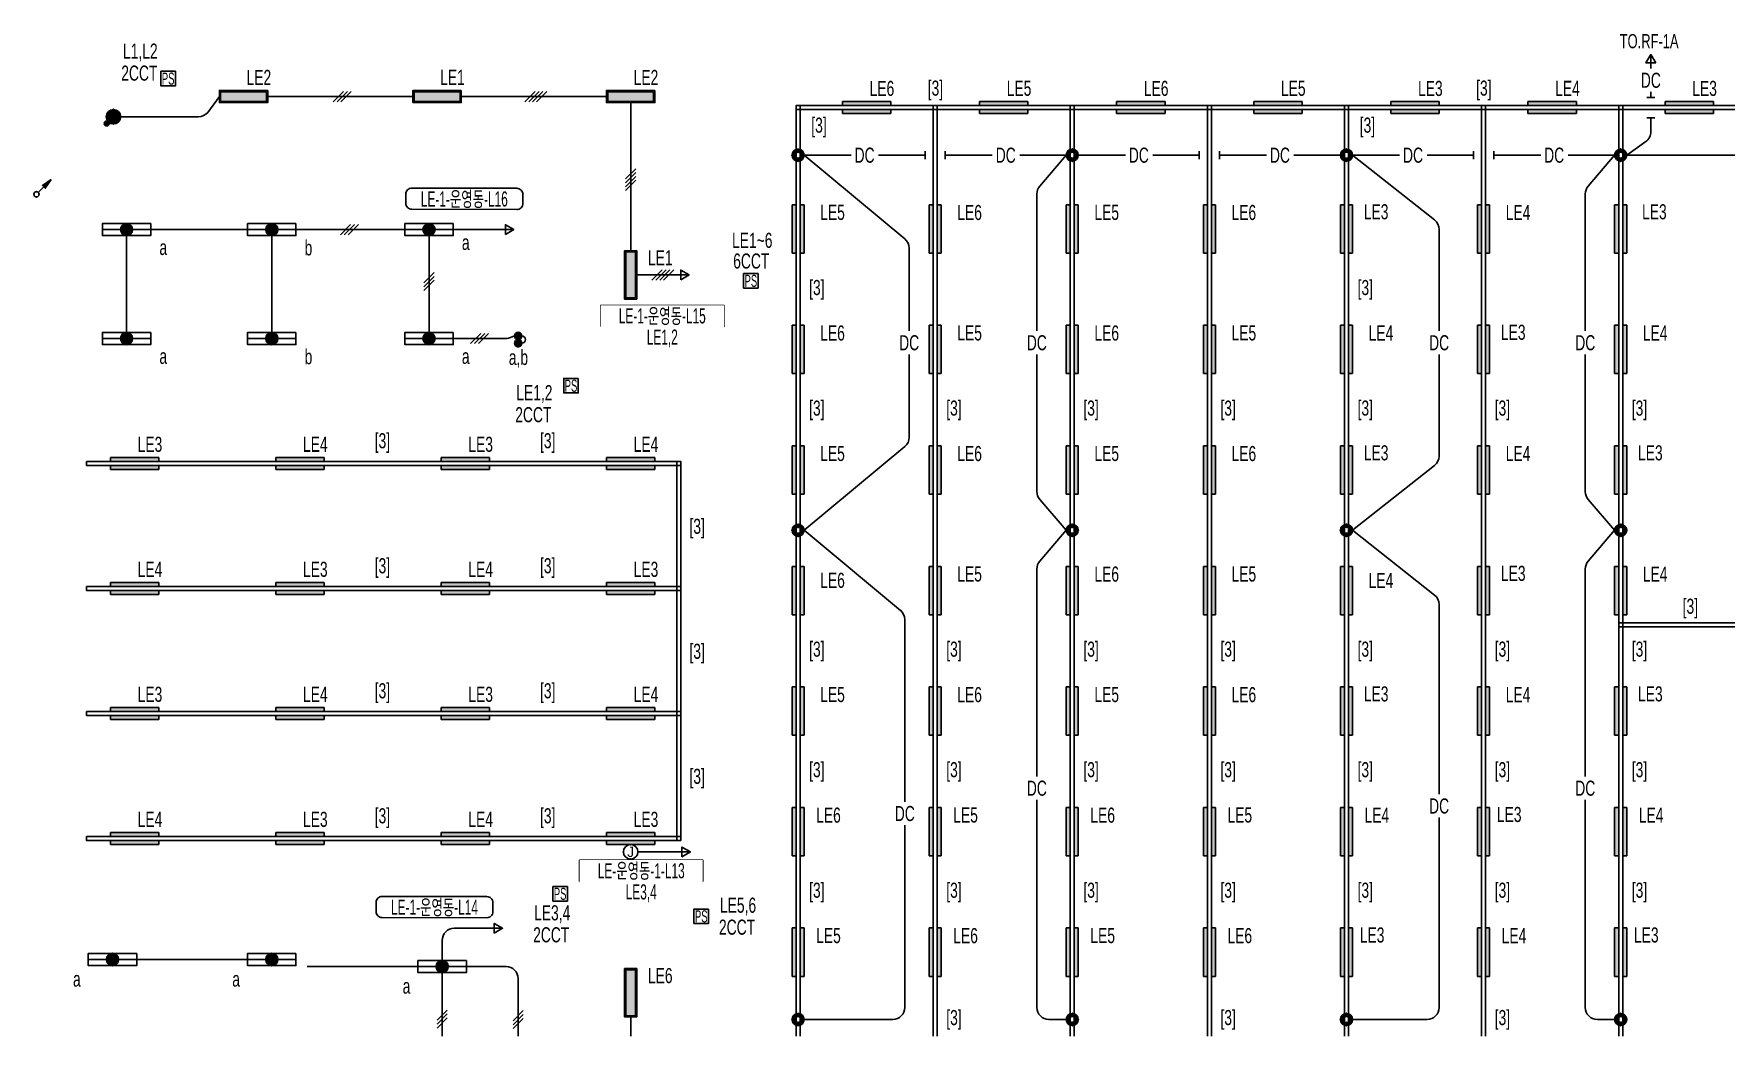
# Model space of a CAD drawing. Header units: millimetres. Extents: x 86947 to 500447, y -530175 to 1059536.
# Drawn here: x 266850 to 308816, y -348850 to -323995 of the extents above; entities that cross this region are included whole.
import ezdxf
from ezdxf.enums import TextEntityAlignment as Align

# ---------------------------------------------------------------- set-up
doc = ezdxf.new("R2010")
doc.units = ezdxf.units.MM
doc.header["$LTSCALE"] = 150
doc.set_wipeout_variables(frame=1)
for name, color, linetype in [('------01 Distribution Panel', 3, 'Continuous'), ('------03 Lighting Fixture', 3, 'Continuous'), ('------04 Lighting Switch', 2, 'Continuous'), ('------04 Number of Strands (가닥수)', 1, 'Continuous'), ('-----20 General Symbol', 3, 'Continuous'), ('-----21 Embeded Wire in Ceiling or Wall', 4, 'Continuous'), ('-----25 Emergency Lighting Embeded Wire in Ceiling or Wall', 1, 'Continuous'), ('-----28 Race Way', 1, 'Continuous')]:
    doc.layers.add(name, color=color, linetype=linetype)
doc.styles.add('ELEC', font='')
doc.styles.get('ELEC').set_extended_font_data('Dotum')

# ---------------------------------------------------------------- blocks, each defined once
blk = doc.blocks.new('*U15')
blk.add_lwpolyline([(150, 0), (-150, 0), (-150, -300), (150, -300)], close=True)
at = {"style": 'ELEC', "width": 0.6}
blk.add_text('PS', height=250, dxfattribs=at).set_placement((0, -150), align=Align.MIDDLE)
blk = doc.blocks.new('*U13')
h = blk.add_hatch(color=256)
edge = h.paths.add_edge_path()
edge.add_arc((-75, -75), 75, 0, 360)
h = blk.add_hatch(color=256)
edge = h.paths.add_edge_path()
edge.add_arc((75, -75), 75, 0, 360)
for centre in [(-75, -75), (75, -75)]:
    blk.add_circle(centre, 75)
blk.add_arc((0, 0), 75, 0, 180)
blk.add_point((150, -75))
blk = doc.blocks.new('D01')
at = {"linetype": 'Continuous'}
blk.add_circle((0, 0), 150, dxfattribs=at)
for p in [(-150, 0), (0, 150), (150, 0), (0, -150)]:
    blk.add_point(p)
blk = doc.blocks.new('E05')
blk.add_hatch(color=256).paths.add_polyline_path([(106, 106), (106, 106, 0.668179), (-150, 0, 1), (150, 0, 0.198912)])
h = blk.add_hatch(color=256)
edge = h.paths.add_edge_path()
edge.add_arc((141, 141), 50, 0, 360)
blk.add_circle((141, 141), 50)
blk.add_blockref('D01', (0, 0))
blk = doc.blocks.new('E17')
h = blk.add_hatch(color=256)
h.paths.add_polyline_path([(600, 100), (-600, 100), (-600, 0), (600, 0)])
h.paths.add_polyline_path([(600, -100), (-600, -100), (-600, -200), (600, -200)])
for p, q in [((-600, 100), (600, 100)), ((-600, 100), (-600, 0)), ((600, 100), (600, 0)), ((600, 100), (600, 0)), ((-600, -100), (-600, -200)), ((-600, -200), (600, -200)), ((600, -100), (600, -200))]:
    blk.add_line(p, q)
blk = doc.blocks.new('E16')
at = {"linetype": 'Continuous'}
h = blk.add_hatch(color=256, dxfattribs=at)
h.dxf.hatch_style = 1
h.paths.add_polyline_path([(570, -120), (570, 120), (-570, 120), (-570, -120)])
blk.add_lwpolyline([(600, 150), (-600, 150), (-600, -150), (600, -150)], close=True, dxfattribs=at)
at = {"color": 1, "linetype": 'Continuous'}
blk.add_lwpolyline([(570, 120), (-570, 120), (-570, -120), (570, -120)], close=True, dxfattribs=at)
blk = doc.blocks.new('D14')
at = {"linetype": 'Continuous'}
for p, q in [((-150, 0), (-600, 0)), ((150, 0), (600, 0))]:
    blk.add_line(p, q, dxfattribs=at)
blk.add_lwpolyline([(600, 150), (-600, 150), (-600, -150), (600, -150)], close=True, dxfattribs=at)
blk.add_circle((0, 0), 150, dxfattribs=at)
for p in [(-150, 0), (0, 150), (150, 0), (0, -150)]:
    blk.add_point(p)
blk = doc.blocks.new('E14')
blk.add_hatch(color=256).paths.add_polyline_path([(-150, 0, 1), (150, 0, 1)])
blk.add_blockref('D14', (0, 0))
blk = doc.blocks.new('O04')
blk.add_circle((0, 0), 150)
for p in [(-150, 0), (0, 150), (150, 0), (0, -150)]:
    blk.add_point(p)
at = {"style": 'ELEC'}
blk.add_text('J', height=214, dxfattribs=at).set_placement((0, 0), align=Align.MIDDLE)
blk = doc.blocks.new('O07')
blk.add_lwpolyline([(0, -100), (173, 0), (0, 100)], close=True)
blk = doc.blocks.new('*U47')
at = {"color": 0}
for p, q in [((-226, -106), (-14, 106)), ((-146, -106), (66, 106)), ((-66, -106), (146, 106)), ((14, -106), (226, 106))]:
    blk.add_line(p, q, dxfattribs=at)
blk = doc.blocks.new('*U44')
at = {"color": 0}
for p, q in [((-186, -106), (26, 106)), ((-106, -106), (106, 106)), ((-26, -106), (186, 106))]:
    blk.add_line(p, q, dxfattribs=at)
blk = doc.blocks.new('E01')
h = blk.add_hatch(color=256)
edge = h.paths.add_edge_path(flags=17)
edge.add_arc((0, 0), 75, 0, 360)
edge = h.paths.add_edge_path()
edge.add_arc((0, 0), 150, 0, 360)
blk.add_blockref('D01', (0, 0))
at = {"xscale": 0.5, "yscale": 0.5, "zscale": 0.5}
blk.add_blockref('D01', (0, 0), dxfattribs=at)
blk = doc.blocks.new('O01')
blk.add_hatch(color=256).paths.add_polyline_path([(-149, -218), (-218, -149), (-368, -368)])
blk.add_line((-46, -46), (-184, -184))
blk.add_lwpolyline([(-368, -368), (-149, -218), (-218, -149), (-368, -368)])
blk.add_circle((0, 0), 65)
for p in [(-65, 0), (-65, 0), (0, 65), (0, 65), (65, 0), (65, 0), (0, -65), (0, -65)]:
    blk.add_point(p)

msp = doc.modelspace()

# ---------------------------------------------------------------- linework, layer by layer
at = {"layer": '------01 Distribution Panel', "color": 1, "elevation": 0}
for points in [[(280907, -331253), (283962, -331253), (283962, -330728), (280907, -330728)], [(280384, -345011), (283439, -345011), (283439, -344486), (280384, -344486)]]:
    msp.add_lwpolyline(points, close=True, dxfattribs=at)
at = {"layer": '-----21 Embeded Wire in Ceiling or Wall'}
for p, q in [((278770, -331487), (278673, -331527)), ((277250, -331550), (278559, -331550))]:
    msp.add_line(p, q, dxfattribs=at)
at = {"layer": '-----21 Embeded Wire in Ceiling or Wall', "elevation": 0}
for points in [[(269005, -326050), (270934, -326050, 0.222238), (271164, -325942), (271450, -325550)], [(276975, -346975), (276975, -346475, -0.414214), (277275, -346175), (278475, -346175)], [(277575, -347125), (278560, -347125, -0.414214), (278860, -347425), (278860, -348850)]]:
    msp.add_lwpolyline(points, format="xyb", dxfattribs=at)
for points in [[(272650, -325550), (276250, -325550)], [(277450, -325550), (281050, -325550)], [(281650, -325700), (281650, -329375)], [(269150, -331400), (269150, -329000)], [(269750, -328850), (272150, -328850)], [(272750, -329000), (272750, -331400)], [(273350, -328850), (276050, -328850)], [(276650, -328875), (276650, -331400)], [(277250, -328850), (278750, -328850)], [(281800, -329975), (283100, -329975)], [(281830, -344280), (283130, -344280)], [(273625, -347125), (276375, -347125)], [(276975, -347275), (276975, -348850)], [(281650, -348375), (281650, -348850)]]:
    msp.add_lwpolyline(points, dxfattribs=at)
at = {"layer": '-----21 Embeded Wire in Ceiling or Wall'}
msp.add_lwpolyline([(269400, -346950), (272150, -346950)], dxfattribs=at)
msp.add_arc((278559, -331250), 300, 270, 292.3475, dxfattribs=at)
at = {"layer": '-----25 Emergency Lighting Embeded Wire in Ceiling or Wall'}
for p, q in [((306948, -324855), (306948, -324510)), ((306848, -325574), (307048, -325574)), ((306948, -325574), (306948, -325437)), ((306848, -326074), (307048, -326074)), ((306948, -326424), (306948, -326074)), ((288951, -327104), (288951, -326904)), ((289451, -327104), (289451, -326904)), ((295751, -327104), (295751, -326904)), ((296251, -327104), (296251, -326904)), ((302551, -327104), (302551, -326904)), ((303051, -327104), (303051, -326904)), ((306351, -327004), (306823, -326668)), ((285951, -327004), (288448, -329079)), ((285951, -327004), (287118, -327004)), ((287798, -327004), (288951, -327004)), ((289451, -327004), (290618, -327004)), ((291298, -327004), (292451, -327004)), ((292451, -327004), (291795, -327769)), ((292751, -327004), (293918, -327004)), ((294598, -327004), (295751, -327004)), ((296251, -327004), (297418, -327004)), ((298098, -327004), (299251, -327004)), ((299551, -327004), (300718, -327004)), ((299551, -327004), (301584, -328610)), ((301398, -327004), (302551, -327004)), ((303051, -327004), (304218, -327004)), ((304898, -327004), (306051, -327004)), ((306051, -327004), (305395, -327769)), ((306351, -327004), (309268, -327004)), ((291722, -327965), (291722, -331364)), ((305322, -327965), (305322, -331364)), ((301698, -328845), (301698, -331364)), ((288556, -331364), (288556, -329310)), ((288556, -334000), (288556, -331946)), ((291722, -331946), (291722, -335345)), ((301698, -331946), (301698, -334464)), ((305322, -331946), (305322, -335345)), ((285951, -336306), (288448, -334231)), ((299551, -336306), (301584, -334700)), ((292451, -336306), (291795, -335540)), ((306051, -336306), (305395, -335540)), ((285951, -336306), (288340, -338291)), ((292451, -336306), (291795, -337071)), ((299551, -336306), (301584, -337911)), ((306051, -336306), (305395, -337071)), ((291722, -337266), (291722, -342411)), ((305322, -337266), (305322, -342411)), ((301698, -338147), (301698, -342851)), ((288448, -338521), (288448, -343038)), ((291722, -342992), (291722, -348136)), ((305322, -342992), (305322, -348136)), ((288448, -343620), (288448, -348136)), ((301698, -343432), (301698, -348136)), ((285951, -348436), (288148, -348436)), ((292451, -348436), (292022, -348436)), ((299551, -348436), (301398, -348436)), ((306051, -348436), (305622, -348436))]:
    msp.add_line(p, q, dxfattribs=at)
for centre, start, end in [((306648, -326424), 305.4863, 0), ((292022, -327965), 139.3788, 180), ((305622, -327965), 139.3788, 180), ((301398, -328845), 0, 51.6945), ((288256, -329310), 0, 50.2741), ((288256, -334000), 309.7259, 0), ((301398, -334464), 308.3055, 0), ((292022, -335345), 180, 220.6212), ((305622, -335345), 180, 220.6212), ((292022, -337266), 139.3788, 180), ((305622, -337266), 139.3788, 180), ((301398, -338147), 0, 51.6945), ((288148, -338521), 0, 50.2741), ((288148, -348136), 270, 0), ((292022, -348136), 180, 270), ((301398, -348136), 270, 0), ((305622, -348136), 180, 270)]:
    msp.add_arc(centre, 300, start, end, dxfattribs=at)
at = {"layer": '-----28 Race Way', "elevation": 0}
for points in [[(285751, -348850), (285751, -325774), (285851, -325774), (285851, -348850)], [(289151, -348850), (289151, -325774), (289251, -325774), (289251, -348850)], [(292551, -348850), (292551, -325774), (292651, -325774), (292651, -348850)], [(295951, -348850), (295951, -325774), (296051, -325774), (296051, -348850)], [(299351, -348850), (299351, -325774), (299451, -325774), (299451, -348850)], [(302751, -348850), (302751, -325774), (302851, -325774), (302851, -348850)], [(306151, -348850), (306151, -325774), (306251, -325774), (306251, -348850)]]:
    msp.add_lwpolyline(points, dxfattribs=at)
for points in [[(285751, -325774), (325801, -325774), (325801, -325874), (285751, -325874)], [(268156, -334600), (282894, -334600), (282894, -334700), (268156, -334700)], [(282894, -334600), (282894, -344000), (282794, -344000), (282794, -334600)], [(268156, -337700), (282894, -337700), (282894, -337800), (268156, -337800)], [(306151, -338600), (309651, -338600), (309651, -338700), (306151, -338700)], [(268156, -340800), (282894, -340800), (282894, -340900), (268156, -340900)], [(268156, -343900), (282894, -343900), (282894, -344000), (268156, -344000)]]:
    msp.add_lwpolyline(points, close=True, dxfattribs=at)
at = {"color": 1, "linetype": 'Continuous', "elevation": 0}
for points in [[(276075, -328196, 0.414214), (276225, -328346), (278825, -328351, 0.414214), (278975, -328201), (278975, -327976, 0.414214), (278825, -327826), (276225, -327821, 0.414214), (276075, -327971)], [(275336, -345759, 0.414214), (275486, -345909), (278086, -345914, 0.414214), (278236, -345764), (278236, -345539, 0.414214), (278086, -345389), (275486, -345384, 0.414214), (275336, -345534)]]:
    msp.add_lwpolyline(points, format="xyb", close=True, dxfattribs=at)

# ---------------------------------------------------------------- block references
at = {"layer": '------03 Lighting Fixture'}
for name, p in [('E16', (272050, -325550)), ('E16', (276850, -325550)), ('E16', (281650, -325550)), ('E01', (285801, -327004)), ('E01', (292601, -327004)), ('E01', (299401, -327004)), ('E01', (306201, -327004)), ('E14', (269150, -328850)), ('E14', (272750, -328850)), ('E14', (276650, -328850)), ('E14', (269150, -331550)), ('E14', (272750, -331550)), ('E14', (276650, -331550)), ('E01', (285801, -336306)), ('E01', (292601, -336306)), ('E01', (299401, -336306)), ('E01', (306201, -336306)), ('E14', (268800, -346950)), ('E14', (272750, -346950)), ('E14', (276975, -347125)), ('E01', (285801, -348436)), ('E01', (292601, -348436)), ('E01', (299401, -348436)), ('E01', (306201, -348436))]:
    msp.add_blockref(name, p, dxfattribs=at)
at = {"layer": '------03 Lighting Fixture', "xscale": 1.2, "yscale": 1.2, "zscale": 1.2, "rotation": 180}
msp.add_blockref('E05', (268825, -326050), dxfattribs=at)
at = {"layer": '------03 Lighting Fixture', "color": 3}
for p, rotation in [((287501, -325874), 180), ((290901, -325874), 180), ((294301, -325874), 180), ((297701, -325874), 180), ((301101, -325874), 180), ((304501, -325874), 180), ((307901, -325874), 180), ((285751, -328833), 89.99999999999999), ((289151, -328833), 89.99999999999999), ((292551, -328833), 89.99999999999999), ((295951, -328833), 89.99999999999999), ((299351, -328833), 89.99999999999999), ((302751, -328833), 89.99999999999999), ((306151, -328833), 89.99999999999999), ((285751, -331822), 89.99999999999999), ((289151, -331822), 89.99999999999999), ((292551, -331822), 89.99999999999999), ((295951, -331822), 89.99999999999999), ((299351, -331822), 89.99999999999999), ((302751, -331822), 89.99999999999999), ((306151, -331822), 89.99999999999999), ((285751, -334811), 89.99999999999999), ((289151, -334811), 89.99999999999999), ((292551, -334811), 89.99999999999999), ((295951, -334811), 89.99999999999999), ((299351, -334811), 89.99999999999999), ((302751, -334811), 89.99999999999999), ((306151, -334811), 89.99999999999999), ((269350, -334700), 180), ((273450, -334700), 180), ((277550, -334700), 180), ((281650, -334700), 180), ((285751, -337800), 89.99999999999999), ((289151, -337800), 89.99999999999999), ((292551, -337800), 89.99999999999999), ((295951, -337800), 89.99999999999999), ((299351, -337800), 89.99999999999999), ((302751, -337800), 89.99999999999999), ((306151, -337800), 89.99999999999999), ((269350, -337800), 180), ((273450, -337800), 180), ((277550, -337800), 180), ((281650, -337800), 180), ((285751, -340789), 89.99999999999999), ((289151, -340789), 89.99999999999999), ((292551, -340789), 89.99999999999999), ((295951, -340789), 89.99999999999999), ((299351, -340789), 89.99999999999999), ((302751, -340789), 89.99999999999999), ((306151, -340789), 89.99999999999999), ((269350, -340900), 180), ((273450, -340900), 180), ((277550, -340900), 180), ((281650, -340900), 180), ((285751, -343778), 89.99999999999999), ((289151, -343778), 89.99999999999999), ((292551, -343778), 89.99999999999999), ((295951, -343778), 89.99999999999999), ((299351, -343778), 89.99999999999999), ((302751, -343778), 89.99999999999999), ((306151, -343778), 89.99999999999999), ((269350, -344000), 180), ((273450, -344000), 180), ((277550, -344000), 180), ((281650, -344000), 180), ((285751, -346767), 89.99999999999999), ((289151, -346767), 89.99999999999999), ((292551, -346767), 89.99999999999999), ((295951, -346767), 89.99999999999999), ((299351, -346767), 89.99999999999999), ((302751, -346767), 89.99999999999999), ((306151, -346767), 89.99999999999999)]:
    msp.add_blockref('E17', p, dxfattribs=dict(at, rotation=rotation))
at = {"layer": '------03 Lighting Fixture', "rotation": 270}
for p in [(281650, -329975), (281650, -347775)]:
    msp.add_blockref('E16', p, dxfattribs=at)
at = {"layer": '------04 Lighting Switch', "xscale": 1.2, "yscale": 1.2, "zscale": 1.2}
for p in [(270180, -324925), (284630, -329940), (280170, -332540), (279900, -345140), (283400, -345700)]:
    msp.add_blockref('*U15', p, dxfattribs=at)
at = {"layer": '------04 Lighting Switch', "xscale": 1.2, "yscale": 1.2, "zscale": 1.2, "rotation": 270}
msp.add_blockref('*U13', (278950, -331577), dxfattribs=at)
at = {"layer": '------04 Number of Strands (가닥수)', "xscale": 1.2, "yscale": 1.2, "zscale": 1.2}
for name, p in [('*U44', (274498, -325550)), ('*U47', (279298, -325550)), ('*U44', (274675, -328850)), ('*U47', (282450, -329975)), ('*U44', (277904, -331550))]:
    msp.add_blockref(name, p, dxfattribs=at)
at = {"layer": '------04 Number of Strands (가닥수)', "xscale": -1.2, "yscale": 1.2, "zscale": 1.2, "rotation": 90}
for name, p in [('*U47', (281650, -327611)), ('*U44', (276650, -330138)), ('*U44', (276975, -348425)), ('*U44', (278860, -348440))]:
    msp.add_blockref(name, p, dxfattribs=at)
at = {"layer": '-----20 General Symbol', "rotation": 180}
msp.add_blockref('O01', (266915, -327975), dxfattribs=at)
at = {"layer": '-----20 General Symbol', "xscale": 1.2, "yscale": 1.2, "zscale": 1.2}
msp.add_blockref('O04', (281650, -344280), dxfattribs=at)
at = {"layer": '-----21 Embeded Wire in Ceiling or Wall', "xscale": 1.199999999953434, "yscale": 1.199999999953434, "zscale": 1.199999999953434}
for p in [(278542, -328850), (282892, -329975), (282922, -344280), (278267, -346175)]:
    msp.add_blockref('O07', p, dxfattribs=at)
at = {"layer": '-----25 Emergency Lighting Embeded Wire in Ceiling or Wall', "xscale": 1.199999999953434, "yscale": 1.199999999953434, "zscale": 1.199999999953434, "rotation": 89.99999999999999}
msp.add_blockref('O07', (306948, -324717), dxfattribs=at)

# ---------------------------------------------------------------- texts
at = {"layer": '------04 Lighting Switch', "style": 'ELEC', "width": 0.7}
for s, p in [('L1,L2', (269491, -324456)), ('2CCT', (269466, -324969)), ('LE2', (272430, -325073)), ('LE1', (277230, -325073)), ('LE2', (282030, -325073)), ('LE6', (287881, -325348)), ('LE5', (291281, -325348)), ('LE6', (294681, -325348)), ('LE5', (298081, -325348)), ('LE3', (301481, -325348)), ('LE4', (304881, -325348)), ('LE3', (308281, -325348)), ('LE5', (286655, -328425)), ('LE6', (290055, -328425)), ('LE5', (293455, -328425)), ('LE6', (296855, -328425)), ('LE3', (300136, -328407)), ('LE4', (303655, -328425)), ('LE3', (307036, -328407)), ('LE1~6', (284665, -329116)), ('a', (270060, -329295)), ('b', (273660, -329295)), ('a', (277560, -329170)), ('LE1', (282384, -329549)), ('6CCT', (284641, -329629)), ('LE6', (286655, -331414)), ('LE5', (290055, -331414)), ('LE6', (293455, -331414)), ('LE5', (296855, -331414)), ('LE4', (300255, -331414)), ('LE3', (303536, -331396)), ('LE4', (307055, -331414)), ('a', (270060, -331995)), ('b', (273660, -331995)), ('a', (277560, -331995)), ('a,b', (278867, -332044)), ('LE1,2', (279262, -332925)), ('2CCT', (279237, -333439)), ('LE3', (269730, -334173)), ('LE4', (273830, -334173)), ('LE3', (277930, -334173)), ('LE4', (282030, -334173)), ('LE5', (286655, -334403)), ('LE6', (290055, -334403)), ('LE5', (293455, -334403)), ('LE6', (296855, -334403)), ('LE3', (300136, -334385)), ('LE4', (303655, -334403)), ('LE3', (306936, -334385)), ('LE4', (269730, -337273)), ('LE3', (273830, -337273)), ('LE4', (277930, -337273)), ('LE3', (282030, -337273)), ('LE6', (286655, -337546)), ('LE5', (290055, -337392)), ('LE6', (293455, -337392)), ('LE5', (296855, -337392)), ('LE4', (300255, -337550)), ('LE3', (303536, -337374)), ('LE4', (307055, -337392)), ('LE3', (269730, -340373)), ('LE4', (273830, -340373)), ('LE3', (277930, -340373)), ('LE4', (282030, -340373)), ('LE5', (286655, -340381)), ('LE6', (290055, -340381)), ('LE5', (293455, -340381)), ('LE6', (296855, -340381)), ('LE3', (300136, -340363)), ('LE4', (303655, -340381)), ('LE3', (306936, -340363)), ('LE3', (273830, -343473)), ('LE3', (282030, -343473)), ('LE6', (286555, -343369)), ('LE5', (289955, -343369)), ('LE6', (293355, -343369)), ('LE5', (296755, -343369)), ('LE4', (300155, -343369)), ('LE3', (303436, -343352)), ('LE4', (306955, -343369)), ('LE4', (269730, -343473)), ('LE4', (277930, -343473)), ('LE3,4', (279704, -345824)), ('LE5,6', (284313, -345634)), ('2CCT', (279680, -346337)), ('2CCT', (284288, -346147)), ('LE5', (286555, -346358)), ('LE6', (289955, -346358)), ('LE5', (293355, -346358)), ('LE6', (296755, -346358)), ('LE3', (300036, -346341)), ('LE4', (303555, -346358)), ('LE3', (306836, -346341)), ('a', (267916, -347437)), ('a', (271866, -347437)), ('LE6', (282384, -347349)), ('a', (276091, -347612))]:
    msp.add_text(s, height=375, dxfattribs=at).set_placement(p, align=Align.MIDDLE)
at = {"layer": '-----25 Emergency Lighting Embeded Wire in Ceiling or Wall', "style": 'ELEC', "width": 0.7}
msp.add_text('TO.RF-1A', height=350, dxfattribs=at).set_placement((306906, -324176), align=Align.MIDDLE_CENTER)
for p in [(306948, -325146), (287451, -327004), (290951, -327004), (294251, -327004), (297751, -327004), (301051, -327004), (304551, -327004), (288556, -331655), (291722, -331655), (301698, -331655), (305322, -331655), (291722, -342701), (305322, -342701), (288448, -343329), (301698, -343142)]:
    msp.add_text('DC', height=375, dxfattribs=at).set_placement(p, align=Align.MIDDLE)
at = {"layer": '-----28 Race Way', "style": 'ELEC', "width": 0.7}
for p in [(289207, -325388), (302807, -325388), (286320, -326306), (299920, -326306), (286267, -330333), (299867, -330333), (286267, -333322), (289667, -333322), (293067, -333322), (296467, -333322), (299867, -333322), (303267, -333322), (306667, -333322), (275493, -334132), (279593, -334132), (283299, -336253), (275493, -337232), (279593, -337232), (307928, -338236), (286267, -339300), (289667, -339300), (293067, -339300), (296467, -339300), (299867, -339300), (303267, -339300), (306667, -339300), (283299, -339353), (275493, -340332), (279593, -340332), (283299, -342453), (286267, -342289), (289667, -342289), (293067, -342289), (296467, -342289), (299867, -342289), (303267, -342289), (306667, -342289), (275493, -343432), (279593, -343432), (286267, -345278), (289667, -345278), (293067, -345278), (296467, -345278), (299867, -345278), (303267, -345278), (306667, -345278), (289667, -348436), (296467, -348436), (303267, -348436)]:
    msp.add_text('[3]', height=375, dxfattribs=at).set_placement(p, align=Align.MIDDLE)
at = {"linetype": 'Continuous', "style": 'ELEC', "width": 0.6}
for s, p in [('LE-1-운영동-L16', (277525, -328086)), ('LE-1-운영동-L14', (276786, -345649))]:
    msp.add_text(s, height=375, dxfattribs=at).set_placement(p, align=Align.MIDDLE)

# ---------------------------------------------------------------- next in the draw order: wipeouts: each hides what was drawn before it
at = {"color": 1}
for points in [[(280907, -331253), (283962, -331253), (283962, -330728), (280907, -330728)], [(280384, -345011), (283439, -345011), (283439, -344486), (280384, -344486)]]:
    msp.add_wipeout(points, dxfattribs=at)

# ---------------------------------------------------------------- next in the draw order: wipeouts: each hides what was drawn before it
for points in [[(280907, -331778), (283962, -331778), (283962, -331253), (280907, -331253)], [(280384, -345536), (283439, -345536), (283439, -345011), (280384, -345011)]]:
    msp.add_wipeout(points, dxfattribs=at)

# ---------------------------------------------------------------- next in the draw order: texts
at = {"style": 'ELEC', "width": 0.6}
for s, p in [('LE-1-운영동-L15', (282434, -330990)), ('LE1,2', (282434, -331515)), ('LE-운영동-1-L13', (281912, -344748)), ('LE3,4', (281912, -345273))]:
    msp.add_text(s, height=375, dxfattribs=at).set_placement(p, align=Align.MIDDLE_CENTER)

doc.saveas('drawing.dxf')
